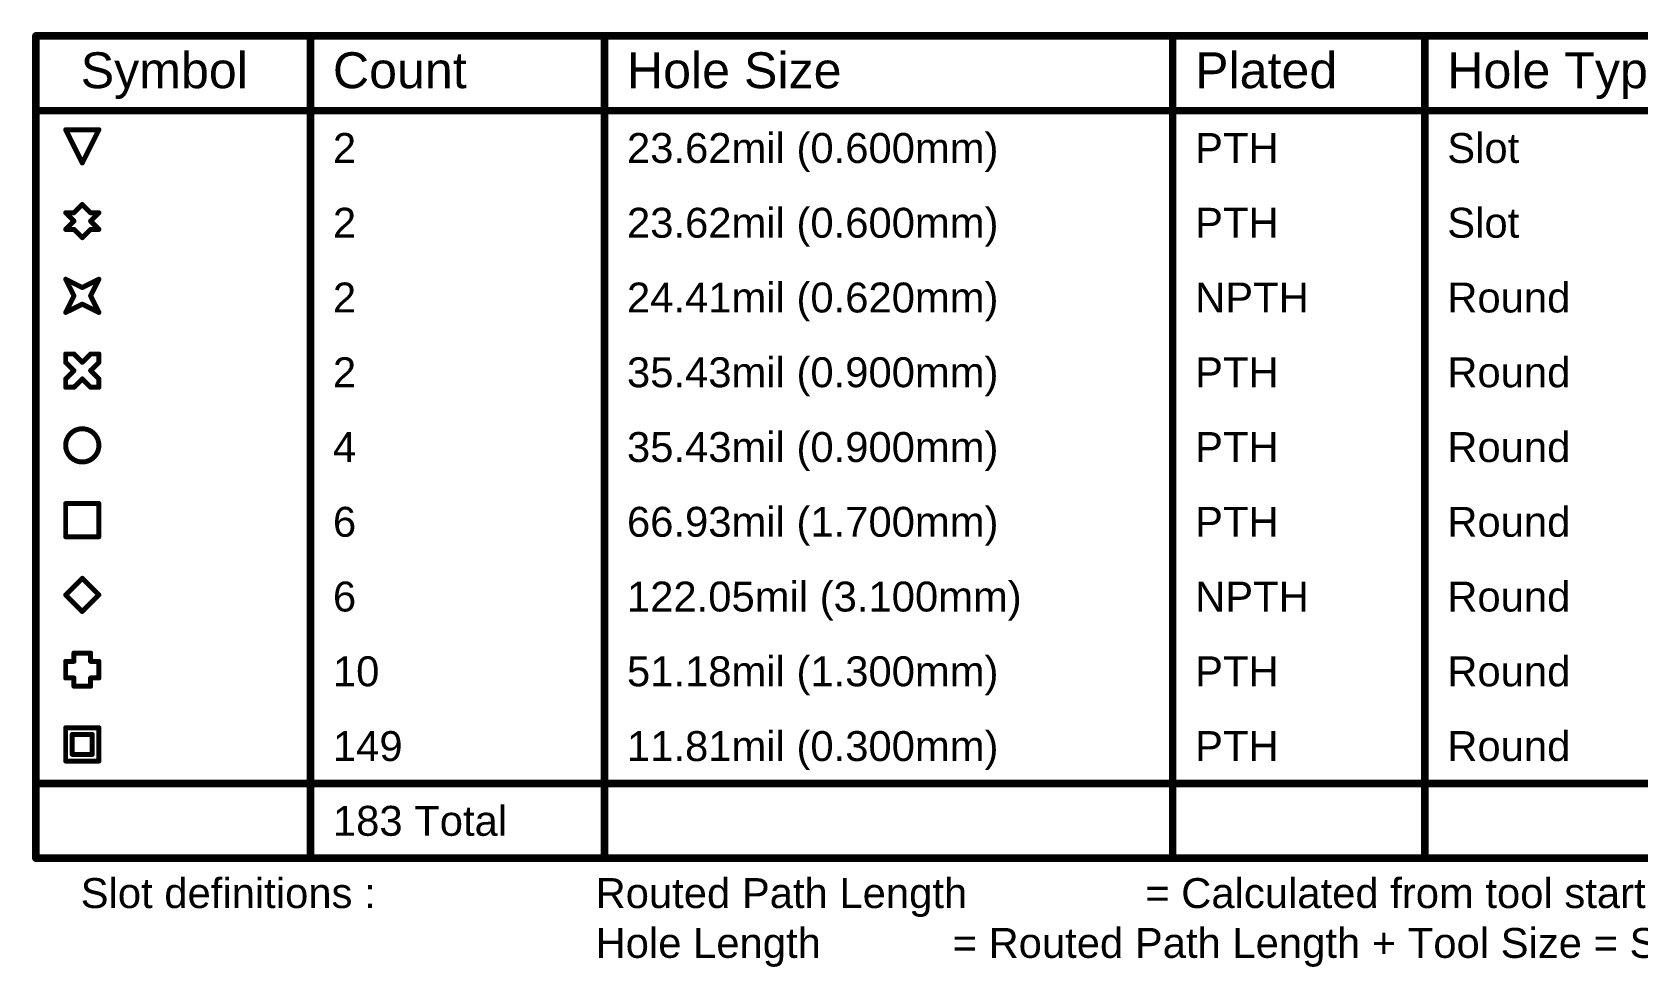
# Model space of a CAD drawing. Header units: inches. Extents: x -6 to 198, y 0 to 119.
# Drawn here: x -0.2 to 81.6, y 71.4 to 119 of the extents above; entities that cross this region are included whole.
import ezdxf

# ---------------------------------------------------------------- set-up
doc = ezdxf.new("R2010")
doc.units = ezdxf.units.IN
doc.layers.add('Drill Drawing', color=1, linetype='Continuous')
doc.styles.add('Arial', font='', dxfattribs={"height": 0.2})
doc.styles.get('Arial').set_extended_font_data('Arial')

msp = doc.modelspace()

# ---------------------------------------------------------------- linework, layer by layer
at = {"layer": 'Drill Drawing'}
for points in [[(-0.013, 118.845, 0.381, 0.381, 0), (197.596, 118.845, 0.381, 0.381, 0)], [(-0.013, 76.935, 0.381, 0.381, 0), (-0.013, 118.845, 0.381, 0.381, 0)], [(13.98, 76.935, 0.381, 0.381, 0), (13.98, 118.845, 0.381, 0.381, 0)], [(28.962, 76.935, 0.381, 0.381, 0), (28.962, 118.845, 0.381, 0.381, 0)], [(57.909, 76.935, 0.381, 0.381, 0), (57.909, 118.845, 0.381, 0.381, 0)], [(70.758, 76.935, 0.381, 0.381, 0), (70.758, 118.845, 0.381, 0.381, 0)], [(-0.013, 115.035, 0.381, 0.381, 0), (197.596, 115.035, 0.381, 0.381, 0)], [(1.506, 114.061, 0.254, 0.254, 0), (3.199, 114.061, 0.254, 0.254, 0)], [(1.506, 114.061, 0.254, 0.254, 0), (2.353, 112.368, 0.254, 0.254, 0)], [(2.353, 112.368, 0.254, 0.254, 0), (3.199, 114.061, 0.254, 0.254, 0)], [(1.506, 109.828, 0.254, 0.254, 0), (1.929, 109.405, 0.254, 0.254, 0)], [(1.506, 109.828, 0.254, 0.254, 0), (1.929, 109.828, 0.254, 0.254, 0)], [(1.929, 109.828, 0.254, 0.254, 0), (2.353, 110.251, 0.254, 0.254, 0)], [(2.353, 110.251, 0.254, 0.254, 0), (2.776, 109.828, 0.254, 0.254, 0)], [(2.776, 109.828, 0.254, 0.254, 0), (3.199, 109.828, 0.254, 0.254, 0)], [(2.776, 109.405, 0.254, 0.254, 0), (3.199, 109.828, 0.254, 0.254, 0)], [(1.506, 108.981, 0.254, 0.254, 0), (1.929, 109.405, 0.254, 0.254, 0)], [(1.506, 108.981, 0.254, 0.254, 0), (1.929, 108.981, 0.254, 0.254, 0)], [(1.929, 108.981, 0.254, 0.254, 0), (2.353, 108.558, 0.254, 0.254, 0)], [(2.353, 108.558, 0.254, 0.254, 0), (2.776, 108.981, 0.254, 0.254, 0)], [(2.776, 109.405, 0.254, 0.254, 0), (3.199, 108.981, 0.254, 0.254, 0)], [(2.776, 108.981, 0.254, 0.254, 0), (3.199, 108.981, 0.254, 0.254, 0)], [(1.506, 106.441, 0.254, 0.254, 0), (2.353, 106.018, 0.254, 0.254, 0)], [(1.506, 106.441, 0.254, 0.254, 0), (1.929, 105.595, 0.254, 0.254, 0)], [(2.353, 106.018, 0.254, 0.254, 0), (3.199, 106.441, 0.254, 0.254, 0)], [(2.776, 105.595, 0.254, 0.254, 0), (3.199, 106.441, 0.254, 0.254, 0)], [(1.506, 104.748, 0.254, 0.254, 0), (1.929, 105.595, 0.254, 0.254, 0)], [(2.776, 105.595, 0.254, 0.254, 0), (3.199, 104.748, 0.254, 0.254, 0)], [(1.506, 104.748, 0.254, 0.254, 0), (2.353, 105.171, 0.254, 0.254, 0)], [(2.353, 105.171, 0.254, 0.254, 0), (3.199, 104.748, 0.254, 0.254, 0)], [(1.506, 102.208, 0.254, 0.254, 0), (1.506, 102.631, 0.254, 0.254, 0)], [(1.506, 102.631, 0.254, 0.254, 0), (1.929, 102.631, 0.254, 0.254, 0)], [(1.506, 102.208, 0.254, 0.254, 0), (1.929, 101.785, 0.254, 0.254, 0)], [(1.929, 102.631, 0.254, 0.254, 0), (2.353, 102.208, 0.254, 0.254, 0)], [(2.353, 102.208, 0.254, 0.254, 0), (2.776, 102.631, 0.254, 0.254, 0)], [(2.776, 102.631, 0.254, 0.254, 0), (3.199, 102.631, 0.254, 0.254, 0)], [(2.776, 101.785, 0.254, 0.254, 0), (3.199, 102.208, 0.254, 0.254, 0)], [(3.199, 102.208, 0.254, 0.254, 0), (3.199, 102.631, 0.254, 0.254, 0)], [(1.506, 101.361, 0.254, 0.254, 0), (1.929, 101.785, 0.254, 0.254, 0)], [(1.506, 100.938, 0.254, 0.254, 0), (1.506, 101.361, 0.254, 0.254, 0)], [(1.929, 100.938, 0.254, 0.254, 0), (2.353, 101.361, 0.254, 0.254, 0)], [(2.353, 101.361, 0.254, 0.254, 0), (2.776, 100.938, 0.254, 0.254, 0)], [(2.776, 101.785, 0.254, 0.254, 0), (3.199, 101.361, 0.254, 0.254, 0)], [(3.199, 100.938, 0.254, 0.254, 0), (3.199, 101.361, 0.254, 0.254, 0)], [(1.506, 100.938, 0.254, 0.254, 0), (1.929, 100.938, 0.254, 0.254, 0)], [(2.776, 100.938, 0.254, 0.254, 0), (3.199, 100.938, 0.254, 0.254, 0)], [(1.506, 95.011, 0.254, 0.254, 0), (3.199, 95.011, 0.254, 0.254, 0)], [(1.506, 93.318, 0.254, 0.254, 0), (1.506, 95.011, 0.254, 0.254, 0)], [(3.199, 93.318, 0.254, 0.254, 0), (3.199, 95.011, 0.254, 0.254, 0)], [(1.506, 93.318, 0.254, 0.254, 0), (3.199, 93.318, 0.254, 0.254, 0)], [(1.506, 90.355, 0.254, 0.254, 0), (2.353, 91.201, 0.254, 0.254, 0)], [(2.353, 91.201, 0.254, 0.254, 0), (3.199, 90.355, 0.254, 0.254, 0)], [(1.506, 90.355, 0.254, 0.254, 0), (2.353, 89.508, 0.254, 0.254, 0)], [(2.353, 89.508, 0.254, 0.254, 0), (3.199, 90.355, 0.254, 0.254, 0)], [(1.506, 86.121, 0.254, 0.254, 0), (1.506, 86.968, 0.254, 0.254, 0)], [(1.506, 86.968, 0.254, 0.254, 0), (1.929, 86.968, 0.254, 0.254, 0)], [(1.929, 86.968, 0.254, 0.254, 0), (1.929, 87.391, 0.254, 0.254, 0)], [(1.929, 87.391, 0.254, 0.254, 0), (2.776, 87.391, 0.254, 0.254, 0)], [(2.776, 86.968, 0.254, 0.254, 0), (2.776, 87.391, 0.254, 0.254, 0)], [(2.776, 86.968, 0.254, 0.254, 0), (3.199, 86.968, 0.254, 0.254, 0)], [(3.199, 86.121, 0.254, 0.254, 0), (3.199, 86.968, 0.254, 0.254, 0)], [(1.506, 86.121, 0.254, 0.254, 0), (1.929, 86.121, 0.254, 0.254, 0)], [(1.929, 85.698, 0.254, 0.254, 0), (1.929, 86.121, 0.254, 0.254, 0)], [(2.776, 86.121, 0.254, 0.254, 0), (3.199, 86.121, 0.254, 0.254, 0)], [(2.776, 85.698, 0.254, 0.254, 0), (2.776, 86.121, 0.254, 0.254, 0)], [(1.929, 85.698, 0.254, 0.254, 0), (2.776, 85.698, 0.254, 0.254, 0)], [(1.506, 83.581, 0.254, 0.254, 0), (3.199, 83.581, 0.254, 0.254, 0)], [(1.506, 81.888, 0.254, 0.254, 0), (1.506, 83.581, 0.254, 0.254, 0)], [(3.199, 81.888, 0.254, 0.254, 0), (3.199, 83.581, 0.254, 0.254, 0)], [(1.845, 83.243, 0.254, 0.254, 0), (2.861, 83.243, 0.254, 0.254, 0)], [(1.845, 82.227, 0.254, 0.254, 0), (1.845, 83.243, 0.254, 0.254, 0)], [(2.861, 82.227, 0.254, 0.254, 0), (2.861, 83.243, 0.254, 0.254, 0)], [(1.506, 81.888, 0.254, 0.254, 0), (3.199, 81.888, 0.254, 0.254, 0)], [(1.845, 82.227, 0.254, 0.254, 0), (2.861, 82.227, 0.254, 0.254, 0)], [(-0.013, 80.745, 0.381, 0.381, 0), (197.596, 80.745, 0.381, 0.381, 0)], [(-0.013, 76.935, 0.381, 0.381, 0), (197.596, 76.935, 0.381, 0.381, 0)]]:
    msp.add_lwpolyline(points, format="xyseb", dxfattribs=at)
for points in [[(-0.108, 118.845, 0.191, 0.191, 1), (0.083, 118.845, 0.191, 0.191, 1)], [(-0.108, 118.845, 0.191, 0.191, 1), (0.083, 118.845, 0.191, 0.191, 1)], [(13.884, 118.845, 0.191, 0.191, 1), (14.075, 118.845, 0.191, 0.191, 1)], [(28.866, 118.845, 0.191, 0.191, 1), (29.057, 118.845, 0.191, 0.191, 1)], [(57.814, 118.845, 0.191, 0.191, 1), (58.004, 118.845, 0.191, 0.191, 1)], [(70.663, 118.845, 0.191, 0.191, 1), (70.854, 118.845, 0.191, 0.191, 1)], [(-0.108, 115.035, 0.191, 0.191, 1), (0.083, 115.035, 0.191, 0.191, 1)], [(1.443, 114.061, 0.127, 0.127, 1), (1.57, 114.061, 0.127, 0.127, 1)], [(1.443, 114.061, 0.127, 0.127, 1), (1.57, 114.061, 0.127, 0.127, 1)], [(3.136, 114.061, 0.127, 0.127, 1), (3.263, 114.061, 0.127, 0.127, 1)], [(3.136, 114.061, 0.127, 0.127, 1), (3.263, 114.061, 0.127, 0.127, 1)], [(2.289, 112.368, 0.127, 0.127, 1), (2.416, 112.368, 0.127, 0.127, 1)], [(2.289, 112.368, 0.127, 0.127, 1), (2.416, 112.368, 0.127, 0.127, 1)], [(1.443, 109.828, 0.127, 0.127, 1), (1.57, 109.828, 0.127, 0.127, 1)], [(1.443, 109.828, 0.127, 0.127, 1), (1.57, 109.828, 0.127, 0.127, 1)], [(1.866, 109.828, 0.127, 0.127, 1), (1.993, 109.828, 0.127, 0.127, 1)], [(1.866, 109.828, 0.127, 0.127, 1), (1.993, 109.828, 0.127, 0.127, 1)], [(2.289, 110.251, 0.127, 0.127, 1), (2.416, 110.251, 0.127, 0.127, 1)], [(2.289, 110.251, 0.127, 0.127, 1), (2.416, 110.251, 0.127, 0.127, 1)], [(2.713, 109.828, 0.127, 0.127, 1), (2.84, 109.828, 0.127, 0.127, 1)], [(2.713, 109.828, 0.127, 0.127, 1), (2.84, 109.828, 0.127, 0.127, 1)], [(3.136, 109.828, 0.127, 0.127, 1), (3.263, 109.828, 0.127, 0.127, 1)], [(3.136, 109.828, 0.127, 0.127, 1), (3.263, 109.828, 0.127, 0.127, 1)], [(1.443, 108.981, 0.127, 0.127, 1), (1.57, 108.981, 0.127, 0.127, 1)], [(1.443, 108.981, 0.127, 0.127, 1), (1.57, 108.981, 0.127, 0.127, 1)], [(1.866, 109.405, 0.127, 0.127, 1), (1.993, 109.405, 0.127, 0.127, 1)], [(1.866, 109.405, 0.127, 0.127, 1), (1.993, 109.405, 0.127, 0.127, 1)], [(1.866, 108.981, 0.127, 0.127, 1), (1.993, 108.981, 0.127, 0.127, 1)], [(1.866, 108.981, 0.127, 0.127, 1), (1.993, 108.981, 0.127, 0.127, 1)], [(2.713, 109.405, 0.127, 0.127, 1), (2.84, 109.405, 0.127, 0.127, 1)], [(2.713, 109.405, 0.127, 0.127, 1), (2.84, 109.405, 0.127, 0.127, 1)], [(2.713, 108.981, 0.127, 0.127, 1), (2.84, 108.981, 0.127, 0.127, 1)], [(2.713, 108.981, 0.127, 0.127, 1), (2.84, 108.981, 0.127, 0.127, 1)], [(3.136, 108.981, 0.127, 0.127, 1), (3.263, 108.981, 0.127, 0.127, 1)], [(3.136, 108.981, 0.127, 0.127, 1), (3.263, 108.981, 0.127, 0.127, 1)], [(2.289, 108.558, 0.127, 0.127, 1), (2.416, 108.558, 0.127, 0.127, 1)], [(2.289, 108.558, 0.127, 0.127, 1), (2.416, 108.558, 0.127, 0.127, 1)], [(1.443, 106.441, 0.127, 0.127, 1), (1.57, 106.441, 0.127, 0.127, 1)], [(1.443, 106.441, 0.127, 0.127, 1), (1.57, 106.441, 0.127, 0.127, 1)], [(3.136, 106.441, 0.127, 0.127, 1), (3.263, 106.441, 0.127, 0.127, 1)], [(3.136, 106.441, 0.127, 0.127, 1), (3.263, 106.441, 0.127, 0.127, 1)], [(1.866, 105.595, 0.127, 0.127, 1), (1.993, 105.595, 0.127, 0.127, 1)], [(1.866, 105.595, 0.127, 0.127, 1), (1.993, 105.595, 0.127, 0.127, 1)], [(2.289, 106.018, 0.127, 0.127, 1), (2.416, 106.018, 0.127, 0.127, 1)], [(2.289, 106.018, 0.127, 0.127, 1), (2.416, 106.018, 0.127, 0.127, 1)], [(2.713, 105.595, 0.127, 0.127, 1), (2.84, 105.595, 0.127, 0.127, 1)], [(2.713, 105.595, 0.127, 0.127, 1), (2.84, 105.595, 0.127, 0.127, 1)], [(1.443, 104.748, 0.127, 0.127, 1), (1.57, 104.748, 0.127, 0.127, 1)], [(1.443, 104.748, 0.127, 0.127, 1), (1.57, 104.748, 0.127, 0.127, 1)], [(2.289, 105.171, 0.127, 0.127, 1), (2.416, 105.171, 0.127, 0.127, 1)], [(2.289, 105.171, 0.127, 0.127, 1), (2.416, 105.171, 0.127, 0.127, 1)], [(3.136, 104.748, 0.127, 0.127, 1), (3.263, 104.748, 0.127, 0.127, 1)], [(3.136, 104.748, 0.127, 0.127, 1), (3.263, 104.748, 0.127, 0.127, 1)], [(1.443, 102.631, 0.127, 0.127, 1), (1.57, 102.631, 0.127, 0.127, 1)], [(1.443, 102.631, 0.127, 0.127, 1), (1.57, 102.631, 0.127, 0.127, 1)], [(1.443, 102.208, 0.127, 0.127, 1), (1.57, 102.208, 0.127, 0.127, 1)], [(1.443, 102.208, 0.127, 0.127, 1), (1.57, 102.208, 0.127, 0.127, 1)], [(1.866, 102.631, 0.127, 0.127, 1), (1.993, 102.631, 0.127, 0.127, 1)], [(1.866, 102.631, 0.127, 0.127, 1), (1.993, 102.631, 0.127, 0.127, 1)], [(2.289, 102.208, 0.127, 0.127, 1), (2.416, 102.208, 0.127, 0.127, 1)], [(2.289, 102.208, 0.127, 0.127, 1), (2.416, 102.208, 0.127, 0.127, 1)], [(2.713, 102.631, 0.127, 0.127, 1), (2.84, 102.631, 0.127, 0.127, 1)], [(2.713, 102.631, 0.127, 0.127, 1), (2.84, 102.631, 0.127, 0.127, 1)], [(3.136, 102.631, 0.127, 0.127, 1), (3.263, 102.631, 0.127, 0.127, 1)], [(3.136, 102.631, 0.127, 0.127, 1), (3.263, 102.631, 0.127, 0.127, 1)], [(3.136, 102.208, 0.127, 0.127, 1), (3.263, 102.208, 0.127, 0.127, 1)], [(3.136, 102.208, 0.127, 0.127, 1), (3.263, 102.208, 0.127, 0.127, 1)], [(1.443, 101.361, 0.127, 0.127, 1), (1.57, 101.361, 0.127, 0.127, 1)], [(1.443, 101.361, 0.127, 0.127, 1), (1.57, 101.361, 0.127, 0.127, 1)], [(1.866, 101.785, 0.127, 0.127, 1), (1.993, 101.785, 0.127, 0.127, 1)], [(1.866, 101.785, 0.127, 0.127, 1), (1.993, 101.785, 0.127, 0.127, 1)], [(2.289, 101.361, 0.127, 0.127, 1), (2.416, 101.361, 0.127, 0.127, 1)], [(2.289, 101.361, 0.127, 0.127, 1), (2.416, 101.361, 0.127, 0.127, 1)], [(2.713, 101.785, 0.127, 0.127, 1), (2.84, 101.785, 0.127, 0.127, 1)], [(2.713, 101.785, 0.127, 0.127, 1), (2.84, 101.785, 0.127, 0.127, 1)], [(3.136, 101.361, 0.127, 0.127, 1), (3.263, 101.361, 0.127, 0.127, 1)], [(3.136, 101.361, 0.127, 0.127, 1), (3.263, 101.361, 0.127, 0.127, 1)], [(1.443, 100.938, 0.127, 0.127, 1), (1.57, 100.938, 0.127, 0.127, 1)], [(1.443, 100.938, 0.127, 0.127, 1), (1.57, 100.938, 0.127, 0.127, 1)], [(1.866, 100.938, 0.127, 0.127, 1), (1.993, 100.938, 0.127, 0.127, 1)], [(1.866, 100.938, 0.127, 0.127, 1), (1.993, 100.938, 0.127, 0.127, 1)], [(2.713, 100.938, 0.127, 0.127, 1), (2.84, 100.938, 0.127, 0.127, 1)], [(2.713, 100.938, 0.127, 0.127, 1), (2.84, 100.938, 0.127, 0.127, 1)], [(3.136, 100.938, 0.127, 0.127, 1), (3.263, 100.938, 0.127, 0.127, 1)], [(3.136, 100.938, 0.127, 0.127, 1), (3.263, 100.938, 0.127, 0.127, 1)], [(3.199, 97.975, 0.254, 0.254, 1), (1.506, 97.975, 0.254, 0.254, 1)], [(1.443, 97.975, 0.127, 0.127, 1), (1.57, 97.975, 0.127, 0.127, 1)], [(3.136, 97.975, 0.127, 0.127, 1), (3.263, 97.975, 0.127, 0.127, 1)], [(1.443, 95.011, 0.127, 0.127, 1), (1.57, 95.011, 0.127, 0.127, 1)], [(1.443, 95.011, 0.127, 0.127, 1), (1.57, 95.011, 0.127, 0.127, 1)], [(3.136, 95.011, 0.127, 0.127, 1), (3.263, 95.011, 0.127, 0.127, 1)], [(3.136, 95.011, 0.127, 0.127, 1), (3.263, 95.011, 0.127, 0.127, 1)], [(1.443, 93.318, 0.127, 0.127, 1), (1.57, 93.318, 0.127, 0.127, 1)], [(1.443, 93.318, 0.127, 0.127, 1), (1.57, 93.318, 0.127, 0.127, 1)], [(3.136, 93.318, 0.127, 0.127, 1), (3.263, 93.318, 0.127, 0.127, 1)], [(3.136, 93.318, 0.127, 0.127, 1), (3.263, 93.318, 0.127, 0.127, 1)], [(2.289, 91.201, 0.127, 0.127, 1), (2.416, 91.201, 0.127, 0.127, 1)], [(2.289, 91.201, 0.127, 0.127, 1), (2.416, 91.201, 0.127, 0.127, 1)], [(1.443, 90.355, 0.127, 0.127, 1), (1.57, 90.355, 0.127, 0.127, 1)], [(1.443, 90.355, 0.127, 0.127, 1), (1.57, 90.355, 0.127, 0.127, 1)], [(3.136, 90.355, 0.127, 0.127, 1), (3.263, 90.355, 0.127, 0.127, 1)], [(3.136, 90.355, 0.127, 0.127, 1), (3.263, 90.355, 0.127, 0.127, 1)], [(2.289, 89.508, 0.127, 0.127, 1), (2.416, 89.508, 0.127, 0.127, 1)], [(2.289, 89.508, 0.127, 0.127, 1), (2.416, 89.508, 0.127, 0.127, 1)], [(1.443, 86.968, 0.127, 0.127, 1), (1.57, 86.968, 0.127, 0.127, 1)], [(1.443, 86.968, 0.127, 0.127, 1), (1.57, 86.968, 0.127, 0.127, 1)], [(1.866, 87.391, 0.127, 0.127, 1), (1.993, 87.391, 0.127, 0.127, 1)], [(1.866, 87.391, 0.127, 0.127, 1), (1.993, 87.391, 0.127, 0.127, 1)], [(1.866, 86.968, 0.127, 0.127, 1), (1.993, 86.968, 0.127, 0.127, 1)], [(1.866, 86.968, 0.127, 0.127, 1), (1.993, 86.968, 0.127, 0.127, 1)], [(2.713, 87.391, 0.127, 0.127, 1), (2.84, 87.391, 0.127, 0.127, 1)], [(2.713, 87.391, 0.127, 0.127, 1), (2.84, 87.391, 0.127, 0.127, 1)], [(2.713, 86.968, 0.127, 0.127, 1), (2.84, 86.968, 0.127, 0.127, 1)], [(2.713, 86.968, 0.127, 0.127, 1), (2.84, 86.968, 0.127, 0.127, 1)], [(3.136, 86.968, 0.127, 0.127, 1), (3.263, 86.968, 0.127, 0.127, 1)], [(3.136, 86.968, 0.127, 0.127, 1), (3.263, 86.968, 0.127, 0.127, 1)], [(1.443, 86.121, 0.127, 0.127, 1), (1.57, 86.121, 0.127, 0.127, 1)], [(1.443, 86.121, 0.127, 0.127, 1), (1.57, 86.121, 0.127, 0.127, 1)], [(1.866, 86.121, 0.127, 0.127, 1), (1.993, 86.121, 0.127, 0.127, 1)], [(1.866, 86.121, 0.127, 0.127, 1), (1.993, 86.121, 0.127, 0.127, 1)], [(2.713, 86.121, 0.127, 0.127, 1), (2.84, 86.121, 0.127, 0.127, 1)], [(2.713, 86.121, 0.127, 0.127, 1), (2.84, 86.121, 0.127, 0.127, 1)], [(3.136, 86.121, 0.127, 0.127, 1), (3.263, 86.121, 0.127, 0.127, 1)], [(3.136, 86.121, 0.127, 0.127, 1), (3.263, 86.121, 0.127, 0.127, 1)], [(1.866, 85.698, 0.127, 0.127, 1), (1.993, 85.698, 0.127, 0.127, 1)], [(1.866, 85.698, 0.127, 0.127, 1), (1.993, 85.698, 0.127, 0.127, 1)], [(2.713, 85.698, 0.127, 0.127, 1), (2.84, 85.698, 0.127, 0.127, 1)], [(2.713, 85.698, 0.127, 0.127, 1), (2.84, 85.698, 0.127, 0.127, 1)], [(1.443, 83.581, 0.127, 0.127, 1), (1.57, 83.581, 0.127, 0.127, 1)], [(1.443, 83.581, 0.127, 0.127, 1), (1.57, 83.581, 0.127, 0.127, 1)], [(3.136, 83.581, 0.127, 0.127, 1), (3.263, 83.581, 0.127, 0.127, 1)], [(3.136, 83.581, 0.127, 0.127, 1), (3.263, 83.581, 0.127, 0.127, 1)], [(1.781, 83.243, 0.127, 0.127, 1), (1.908, 83.243, 0.127, 0.127, 1)], [(1.781, 83.243, 0.127, 0.127, 1), (1.908, 83.243, 0.127, 0.127, 1)], [(2.797, 83.243, 0.127, 0.127, 1), (2.924, 83.243, 0.127, 0.127, 1)], [(2.797, 83.243, 0.127, 0.127, 1), (2.924, 83.243, 0.127, 0.127, 1)], [(1.443, 81.888, 0.127, 0.127, 1), (1.57, 81.888, 0.127, 0.127, 1)], [(1.443, 81.888, 0.127, 0.127, 1), (1.57, 81.888, 0.127, 0.127, 1)], [(1.781, 82.227, 0.127, 0.127, 1), (1.908, 82.227, 0.127, 0.127, 1)], [(1.781, 82.227, 0.127, 0.127, 1), (1.908, 82.227, 0.127, 0.127, 1)], [(2.797, 82.227, 0.127, 0.127, 1), (2.924, 82.227, 0.127, 0.127, 1)], [(2.797, 82.227, 0.127, 0.127, 1), (2.924, 82.227, 0.127, 0.127, 1)], [(3.136, 81.888, 0.127, 0.127, 1), (3.263, 81.888, 0.127, 0.127, 1)], [(3.136, 81.888, 0.127, 0.127, 1), (3.263, 81.888, 0.127, 0.127, 1)], [(-0.108, 80.745, 0.191, 0.191, 1), (0.083, 80.745, 0.191, 0.191, 1)], [(-0.108, 76.935, 0.191, 0.191, 1), (0.083, 76.935, 0.191, 0.191, 1)], [(-0.108, 76.935, 0.191, 0.191, 1), (0.083, 76.935, 0.191, 0.191, 1)], [(13.884, 76.935, 0.191, 0.191, 1), (14.075, 76.935, 0.191, 0.191, 1)], [(28.866, 76.935, 0.191, 0.191, 1), (29.057, 76.935, 0.191, 0.191, 1)], [(57.814, 76.935, 0.191, 0.191, 1), (58.004, 76.935, 0.191, 0.191, 1)], [(70.663, 76.935, 0.191, 0.191, 1), (70.854, 76.935, 0.191, 0.191, 1)]]:
    msp.add_lwpolyline(points, format="xyseb", close=True, dxfattribs=at)

# ---------------------------------------------------------------- texts
at = {"layer": 'Drill Drawing', "style": 'Arial'}
for s, height, p in [('Symbol', 1.8288, (2.273, 116.178)), ('Count', 1.8288, (15.123, 116.178)), ('Hole Size', 1.8288, (30.105, 116.178)), ('Plated', 1.8288, (59.052, 116.178)), ('Hole Type', 1.8288, (71.901, 116.178)), ('2', 1.524, (15.123, 112.368)), ('23.62mil (0.600mm)', 1.524, (30.105, 112.368)), ('PTH', 1.524, (59.052, 112.368)), ('Slot', 1.524, (71.901, 112.368)), ('2', 1.524, (15.123, 108.558)), ('23.62mil (0.600mm)', 1.524, (30.105, 108.558)), ('PTH', 1.524, (59.052, 108.558)), ('Slot', 1.524, (71.901, 108.558)), ('2', 1.524, (15.123, 104.748)), ('24.41mil (0.620mm)', 1.524, (30.105, 104.748)), ('NPTH', 1.524, (59.052, 104.748)), ('Round', 1.524, (71.901, 104.748)), ('2', 1.524, (15.123, 100.938)), ('35.43mil (0.900mm)', 1.524, (30.105, 100.938)), ('PTH', 1.524, (59.052, 100.938)), ('Round', 1.524, (71.901, 100.938)), ('4', 1.524, (15.123, 97.128)), ('35.43mil (0.900mm)', 1.524, (30.105, 97.128)), ('PTH', 1.524, (59.052, 97.128)), ('Round', 1.524, (71.901, 97.128)), ('66.93mil (1.700mm)', 1.524, (30.105, 93.318)), ('Round', 1.524, (71.901, 93.318)), ('6', 1.524, (15.123, 93.318)), ('PTH', 1.524, (59.052, 93.318)), ('6', 1.524, (15.123, 89.508)), ('122.05mil (3.100mm)', 1.524, (30.105, 89.508)), ('NPTH', 1.524, (59.052, 89.508)), ('Round', 1.524, (71.901, 89.508)), ('10', 1.524, (15.123, 85.698)), ('51.18mil (1.300mm)', 1.524, (30.105, 85.698)), ('PTH', 1.524, (59.052, 85.698)), ('Round', 1.524, (71.901, 85.698)), ('11.81mil (0.300mm)', 1.524, (30.105, 81.888)), ('Round', 1.524, (71.901, 81.888)), ('149', 1.524, (15.123, 81.888)), ('PTH', 1.524, (59.052, 81.888)), ('183 Total', 1.524, (15.123, 78.078)), ('Slot definitions :', 1.524, (2.273, 74.396)), ('Routed Path Length', 1.524, (28.504, 74.396)), ('= Calculated from tool start centre position to tool end centre position.', 1.524, (56.511, 74.396)), ('Hole Length', 1.524, (28.504, 71.856)), (' = Routed Path Length + Tool Size = Slot length as defined in the PCB layout', 1.524, (46.101, 71.856))]:
    msp.add_text(s, height=height, dxfattribs=at).set_placement(p)

doc.saveas('drawing.dxf')
